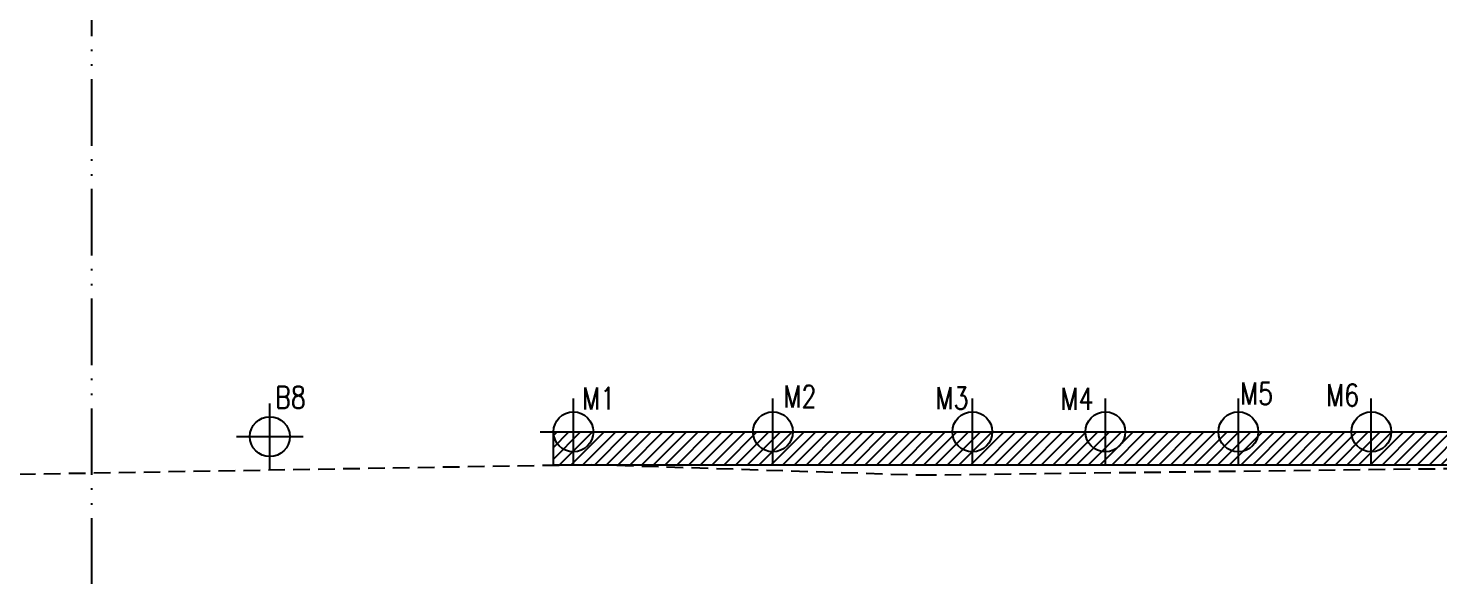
# Model space of a CAD drawing. Extents: x -14651 to 4582, y -13717 to -1290.
# Drawn here: x 2419 to 3480, y -13689 to -13271 of the extents above; entities that cross this region are included whole.
import ezdxf

# ---------------------------------------------------------------- set-up
doc = ezdxf.new("R2010")
doc.units = 0
doc.header["$LTSCALE"] = 25
doc.linetypes.add('DASHED2', pattern=[0.375, 0.25, -0.125])
doc.linetypes.add('ESTILO_TQS_0004', pattern=[3.3, 2, -0.4, 0.05, -0.4, 0.05, -0.4])
for name, color, linetype in [('BROCAS MURO FECHAMENTO', 7, 'Continuous'), ('EIXOS', 1, 'ESTILO_TQS_0004'), ('PENA_6', 6, 'Continuous'), ('SOLO-FUNDAÇOES', 7, 'Continuous'), ('SOLOD-TEXTO-007', 7, 'Continuous'), ('TERRENO', 1, 'DASHED2')]:
    doc.layers.add(name, color=color, linetype=linetype)
doc.styles.add('ROMANS', font='ROMANS')

# ---------------------------------------------------------------- blocks, each defined once
blk = doc.blocks.new('BROCA-D30')
at = {"color": 9}
for p, q in [((671.034, 43.57), (671.034, 44.07)), ((670.784, 43.82), (671.284, 43.82))]:
    blk.add_line(p, q, dxfattribs=at)
at = {"layer": 'SOLO-FUNDAÇOES', "color": 3}
blk.add_circle((671.034, 43.82), 0.15, dxfattribs=at)
blk = doc.blocks.new('A$C0151072e')
at = {"layer": 'SOLO-FUNDAÇOES'}
h = blk.add_hatch(dxfattribs=at)
h.set_pattern_fill('ANSI31', color=9, scale=50)
h.set_pattern_definition([(45, (-63346.979, -6367.508), (-4.4194174, 4.4194174), [])])
h.paths.add_polyline_path([(3141.4, -2005.6), (3141.4, -1980.6), (3871.4, -1980.5), (3871.4, -2005.5)])
blk.add_lwpolyline([(3141.4, -2005.6), (3141.4, -1980.6), (3871.4, -1980.5), (3871.4, -2005.5), (3141.4, -2005.6)], dxfattribs=at)
at = {"layer": 'SOLO-FUNDAÇOES', "xscale": 100, "yscale": 100, "zscale": 100}
for p in [(-64175.3, -6366.1), (-63947, -6362.5), (-63797, -6362.5), (-63647, -6362.5), (-63547, -6362.5), (-63447, -6362.5), (-63347, -6362.5)]:
    blk.add_blockref('BROCA-D30', p, dxfattribs=at)
at = {"layer": 'BROCAS MURO FECHAMENTO', "style": 'ROMANS', "width": 0.8}
blk.add_text('B8', height=16.5, dxfattribs=at).set_placement((2932, -1962.8))
at = {"layer": 'SOLOD-TEXTO-007', "style": 'ROMANS', "width": 0.8}
for s, p in [('M1', (3163, -1963.6)), ('M2', (3314.3, -1962.2)), ('M3', (3428.7, -1963.4)), ('M4', (3522.6, -1963.9)), ('M5', (3657.7, -1959.9)), ('M6', (3722.4, -1961.1))]:
    blk.add_text(s, height=16.5, dxfattribs=at).set_placement(p)

msp = doc.modelspace()

# ---------------------------------------------------------------- linework, layer by layer
at = {"layer": 'EIXOS'}
msp.add_line((2466.52, -11494.67), (2466.52, -13689.12), dxfattribs=at)
at = {"layer": 'TERRENO', "linetype": 'DASHED2', "ltscale": 2}
msp.add_lwpolyline([(2374.62, -13607.28), (2842.89, -13599.37), (3089.44, -13607.28), (4021.12, -13595.9), (4334.18, -13588.63), (4436.7, -13599.32), (4458.36, -12870.12), (4449.9, -12869.21), (4485.38, -12540.08), (4502.87, -12454.87), (4554.85, -11902.42), (4578.78, -11587.19), (4033.18, -11580.33), (4033.51, -11592.87), (3025.53, -11576), (2359.47, -11578.84)], dxfattribs=at)

# ---------------------------------------------------------------- block references
at = {"layer": 'PENA_6'}
msp.add_blockref('A$C0151072e', (-327.4, -11594.35), dxfattribs=at)

doc.saveas('drawing.dxf')
